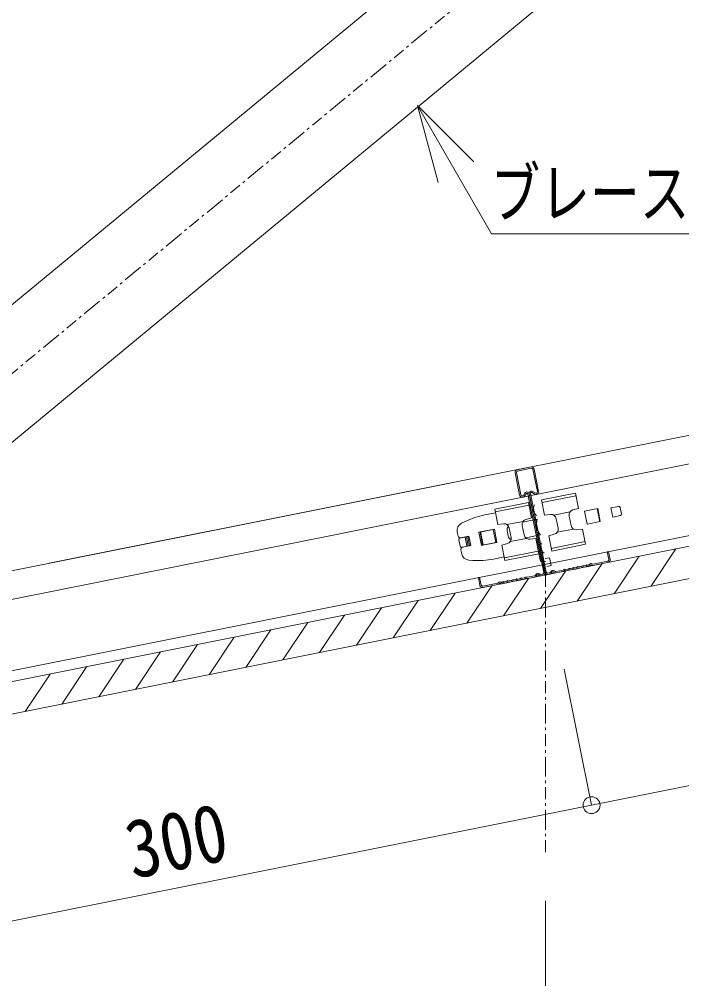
# Model space of a CAD drawing. Units: millimetres, scale not verified. Extents: x -205 to 205, y -142 to 143.
# Drawn here: x 85.74 to 110.7, y 24.9 to 61.07 of the extents above; entities that cross this region are included whole.
import ezdxf
from ezdxf.enums import TextEntityAlignment as Align

# ---------------------------------------------------------------- set-up
doc = ezdxf.new("R2010")
doc.units = ezdxf.units.MM
doc.header["$LTSCALE"] = 0.25
doc.linetypes.add('USER1', pattern=[7.8, 1.8, -0.6, 0.3, -0.6, 3, -0.6, 0.3, -0.6])
for name, color, linetype, lineweight in [('1-1_1-0 断面', 7, 'Continuous', 18), ('1-2_1-1 寸法', 7, 'Continuous', 18), ('1-3_1-2 文字', 7, 'Continuous', 18), ('1-4_1-3 ＤＨクロス', 7, 'Continuous', 18)]:
    doc.layers.add(name, color=color, linetype=linetype, lineweight=lineweight)
doc.styles.add('ＭＳ ゴシック', font='')
doc.styles.get('ＭＳ ゴシック').set_extended_font_data('MS Gothic')

msp = doc.modelspace()

# ---------------------------------------------------------------- linework, layer by layer
at = {"layer": '1-1_1-0 断面'}
for p, q in [((77.0105, 43.3151), (103.045, 64.8393)), ((193.5634, 61.8979), (86.8636, 40.5579)), ((79.5593, 40.2323), (105.5937, 61.7565)), ((192.8624, 60.6769), (84.7154, 39.0474)), ((198.7027, 59.1525), (76.1922, 34.6504)), ((-53.6225, 7.0558), (198.7027, 57.5208)), ((84.5076, 40.0868), (102.0859, 43.6025)), ((105.4159, 42.9458), (106.6906, 43.2008)), ((105.4361, 42.8447), (106.7109, 43.0997)), ((104.9256, 42.8477), (103.6508, 42.5928)), ((104.9458, 42.7467), (103.6711, 42.4917)), ((105.0399, 42.276), (104.9256, 42.8477)), ((105.4159, 42.9458), (105.5302, 42.374)), ((108.32, 42.7025), (108.0258, 42.6437)), ((103.2762, 42.3822), (103.6769, 42.4623)), ((103.7652, 42.021), (103.6508, 42.5928)), ((105.5302, 42.374), (105.7472, 42.398)), ((105.8749, 42.369), (106.4888, 42.4918)), ((106.4556, 42.3365), (106.5268, 41.9801)), ((107.0305, 42.5211), (107.5308, 42.6212)), ((107.1286, 42.0308), (107.0305, 42.5211)), ((107.5091, 42.6168), (107.6072, 42.1266)), ((107.5208, 42.6192), (107.6189, 42.1289)), ((107.5308, 42.6212), (107.6289, 42.1309)), ((108.0258, 42.6437), (108.0945, 42.3005)), ((108.3886, 42.3593), (108.0945, 42.3005)), ((108.3788, 42.6633), (108.4279, 42.4182)), ((102.4026, 42.0642), (102.5349, 42.1296)), ((103.7652, 42.021), (103.9821, 42.045)), ((104.7237, 42.1387), (104.1099, 42.016)), ((104.6905, 41.9835), (104.7618, 41.6271)), ((104.7053, 42.1071), (105.2557, 42.2171)), ((105.0399, 42.276), (104.8305, 42.2147)), ((105.9653, 42.2385), (106.0366, 41.882)), ((107.6289, 42.1309), (107.1286, 42.0308)), ((102.2414, 41.7365), (102.2727, 41.5798)), ((103.0484, 41.7298), (103.0974, 41.7396)), ((103.1484, 41.2297), (103.0484, 41.7298)), ((103.6367, 41.8475), (103.0974, 41.7396)), ((103.0974, 41.7396), (103.1974, 41.2395)), ((103.5985, 41.8347), (103.0982, 41.7347)), ((103.0982, 41.7347), (103.1962, 41.2444)), ((103.1199, 41.739), (103.218, 41.2487)), ((103.6965, 41.3444), (103.5985, 41.8347)), ((103.7368, 41.3474), (103.6367, 41.8475)), ((104.1182, 41.7857), (104.1574, 41.5896)), ((104.2002, 41.8855), (104.2715, 41.529)), ((104.823, 41.5187), (105.3733, 41.6288)), ((105.6871, 41.5896), (105.8966, 41.6509)), ((106.0034, 41.7268), (106.6172, 41.8496)), ((102.2992, 41.4474), (102.3482, 41.2022)), ((102.3384, 41.5062), (102.6326, 41.5651)), ((102.3669, 41.517), (102.6807, 41.5798)), ((102.5346, 41.5454), (102.6032, 41.2022)), ((102.5836, 41.5553), (102.6522, 41.2121)), ((102.6326, 41.5651), (102.7013, 41.2219)), ((102.6807, 41.5798), (102.7513, 41.2268)), ((103.1974, 41.2395), (103.1484, 41.2297)), ((103.1962, 41.2444), (103.6965, 41.3444)), ((103.1974, 41.2395), (103.7368, 41.3474)), ((103.9221, 41.2366), (104.1316, 41.2979)), ((103.9221, 41.2366), (104.0364, 40.6648)), ((104.8522, 41.4966), (104.2383, 41.3738)), ((105.1968, 41.4915), (104.9799, 41.4675)), ((105.1968, 41.4915), (105.3112, 40.9198)), ((105.6871, 41.5896), (105.8015, 41.0178)), ((105.7813, 41.1189), (107.056, 41.3738)), ((105.8015, 41.0178), (107.0762, 41.2728)), ((102.4061, 40.9132), (102.3747, 41.0699)), ((102.4071, 41.163), (102.7013, 41.2219)), ((102.4375, 41.164), (102.7513, 41.2268)), ((105.291, 41.0208), (104.0162, 40.7659)), ((105.3112, 40.9198), (104.0364, 40.6648)), ((105.2851, 41.0503), (105.3577, 40.6874)), ((109.5348, 39.6872), (110.4761, 41.0993)), ((102.6809, 40.6726), (102.8282, 40.6631)), ((103.6096, 40.7152), (104.0103, 40.7953)), ((105.4753, 40.609), (105.5734, 40.6286)), ((105.5518, 40.7365), (105.7185, 40.7698)), ((106.7613, 39.1325), (107.7026, 40.5446)), ((108.148, 39.4099), (109.0894, 40.8219)), ((105.3745, 38.8552), (106.3159, 40.2672)), ((103.9878, 38.5778), (104.9291, 39.9899)), ((101.2143, 38.0231), (102.1556, 39.4352)), ((102.601, 38.3005), (103.5424, 39.7125)), ((99.8275, 37.7458), (100.7689, 39.1578)), ((98.4408, 37.4684), (99.3821, 38.8805)), ((97.054, 37.1911), (97.9954, 38.6031)), ((94.2805, 36.6364), (95.2219, 38.0484)), ((95.6673, 36.9137), (96.6086, 38.3258)), ((92.8938, 36.359), (93.8351, 37.7711)), ((91.507, 36.0817), (92.4484, 37.4937)), ((88.7335, 35.527), (89.6749, 36.939)), ((90.1203, 35.8043), (91.0616, 37.2164)), ((87.3468, 35.2496), (88.2881, 36.6617)), ((85.96, 34.9723), (86.9014, 36.3843))]:
    msp.add_line(p, q, dxfattribs=at)
at = {"layer": '1-1_1-0 断面', "color": 4, "linetype": 'USER1'}
for p, q in [((78.2849, 41.7737), (104.3194, 63.2979)), ((105.5642, 40.1169), (105.5642, 29.5407))]:
    msp.add_line(p, q, dxfattribs=at)
at = {"layer": '1-1_1-0 断面'}
for points in [[(-53.5441, 8.2952), (75.6045, 34.125), (198.7027, 58.7446)], [(106.6906, 43.2008), (106.805, 42.629), (106.5955, 42.5677)], [(107.0762, 41.2728), (106.9619, 41.8445), (106.7449, 41.8205)], [(105.6106, 40.4423), (105.7773, 40.4756), (105.7185, 40.7698)]]:
    msp.add_lwpolyline(points, dxfattribs=at)
for centre, radius, start, end in [((105.393, 42.6015), 0.29, 147.70711, 234.91275), ((108.3298, 42.6535), 0.05, 11.30993, 101.30993), ((103.8646, 39.4404), 3, 101.30993, 116.30993), ((105.7692, 42.1992), 0.2, 11.30993, 96.30993), ((106.6517, 42.3757), 0.2, 106.30993, 191.30993), ((108.3788, 42.4084), 0.05, 281.30993, 11.30993), ((102.5356, 41.7953), 0.3, 116.30993, 191.30993), ((104.0041, 41.8462), 0.2, 11.30993, 96.30993), ((104.3143, 41.8249), 0.2, 137.08667, 191.30993), ((104.8866, 42.0227), 0.2, 106.30993, 191.30993), ((105.8269, 42.0254), 0.6025, 161.4471, 221.17277), ((106.723, 42.0193), 0.2, 191.30993, 276.30993), ((104.9579, 41.6663), 0.2, 191.30993, 276.30993), ((105.8404, 41.8428), 0.2, 286.30993, 11.30993), ((102.3512, 41.5955), 0.08, 191.30993, 281.30993), ((102.3482, 41.4572), 0.05, 101.30993, 191.30993), ((104.0754, 41.4898), 0.2, 286.30993, 11.30993), ((104.3535, 41.6288), 0.2, 191.30993, 245.5332), ((105.6773, 41.1797), 0.29, 147.70711, 234.91275), ((102.3973, 41.2121), 0.05, 191.30993, 281.30993), ((102.4532, 41.0856), 0.08, 101.30993, 191.30993), ((102.7002, 40.972), 0.3, 191.30993, 266.30993), ((103.0213, 43.6569), 3, 266.30993, 281.30993), ((105.4557, 40.7071), 0.1, 191.30993, 281.30993)]:
    msp.add_arc(centre, radius, start, end, dxfattribs=at)
at = {"layer": '1-2_1-1 寸法'}
msp.add_line((105.5642, 27.8327), (105.5642, 22.8872), dxfattribs=at)
for points in [[(107.2991, 31.4424), (136.7165, 37.3259), (135.6904, 42.4564)], [(77.8817, 25.559), (107.2991, 31.4424), (106.273, 36.5729)]]:
    msp.add_lwpolyline(points, dxfattribs=at)
msp.add_circle((107.2991, 31.4424), 0.319, dxfattribs=at)
at = {"layer": '1-3_1-2 文字'}
for p, q in [((100.7395, 57.809), (102.8608, 55.6877)), ((100.7395, 57.809), (101.5159, 54.9113)), ((103.5309, 52.9741), (100.7395, 57.809)), ((103.5309, 52.9741), (144.6405, 52.9741))]:
    msp.add_line(p, q, dxfattribs=at)
at = {"layer": '1-4_1-3 ＤＨクロス'}
for p, q in [((104.5003, 44.0853), (105.02, 44.1893)), ((104.5101, 44.0363), (105.0298, 44.1402)), ((104.4219, 43.9676), (104.5905, 43.1243)), ((104.6395, 43.1341), (104.4709, 43.9774)), ((105.2573, 43.2577), (105.0887, 44.101)), ((105.1377, 44.1108), (105.3063, 43.2675)), ((104.7316, 43.1183), (104.7898, 43.2057)), ((104.7718, 43.0885), (104.8314, 43.1779)), ((104.9039, 43.1636), (105.4956, 40.2052)), ((104.9529, 43.1734), (105.5446, 40.215)), ((104.9732, 43.0721), (105.5717, 40.0794)), ((105.002, 43.1832), (105.5937, 40.2248)), ((105.1528, 43.1647), (105.0634, 43.2243)), ((105.1785, 43.2077), (105.0911, 43.2659)), ((107.9372, 40.9994), (107.8882, 40.9896)), ((107.8882, 40.9896), (107.947, 40.6954)), ((107.9961, 40.7052), (107.9372, 40.9994)), ((107.2074, 40.5025), (107.2181, 40.5185)), ((107.3152, 40.538), (107.3312, 40.5273)), ((107.9078, 40.6366), (107.3462, 40.5243)), ((107.9176, 40.5876), (107.356, 40.4753)), ((105.3501, 40.1396), (105.3312, 40.1548)), ((105.6525, 40.1855), (105.7259, 40.2002)), ((105.7357, 40.1512), (105.6623, 40.1365)), ((105.7531, 40.2202), (105.7648, 40.2415)), ((105.8086, 40.2175), (105.797, 40.1962)), ((105.8687, 40.2295), (105.8876, 40.2144)), ((105.9189, 40.2534), (105.9, 40.2685)), ((105.9517, 40.2454), (106.2344, 40.3019)), ((106.2442, 40.2529), (105.9628, 40.1966)), ((106.4011, 40.3353), (106.3453, 40.3241)), ((106.3551, 40.2751), (106.4109, 40.2862)), ((106.5678, 40.3686), (106.512, 40.3575)), ((106.5218, 40.3084), (106.5776, 40.3196)), ((106.7345, 40.4019), (106.6787, 40.3908)), ((106.6885, 40.3418), (106.7443, 40.3529)), ((106.9012, 40.4353), (106.8454, 40.4241)), ((106.8552, 40.3751), (106.911, 40.3863)), ((107.0679, 40.4686), (107.0121, 40.4575)), ((107.0219, 40.4084), (107.0777, 40.4196)), ((107.1788, 40.4908), (107.1947, 40.494)), ((107.1886, 40.4418), (107.2045, 40.4449)), ((107.2597, 40.4908), (107.249, 40.4748)), ((107.2874, 40.4964), (107.3035, 40.4857)), ((103.0343, 40.0188), (103.0834, 40.0286)), ((103.0932, 39.7247), (103.0343, 40.0188)), ((103.0834, 40.0286), (103.1422, 39.7345)), ((103.201, 39.6953), (103.7626, 39.8076)), ((103.7861, 39.8321), (103.7754, 39.8161)), ((103.8277, 39.8044), (103.817, 39.7884)), ((103.8554, 39.81), (103.8714, 39.7993)), ((103.8992, 39.8409), (103.8831, 39.8516)), ((103.93, 39.841), (103.9142, 39.8379)), ((103.9398, 39.792), (103.924, 39.7889)), ((104.041, 39.8632), (104.0967, 39.8744)), ((104.0508, 39.8142), (104.1065, 39.8254)), ((104.2077, 39.8966), (104.2634, 39.9077)), ((104.2732, 39.8587), (104.2175, 39.8475)), ((104.3744, 39.9299), (104.4301, 39.9411)), ((104.4399, 39.892), (104.3842, 39.8809)), ((104.5411, 39.9633), (104.5968, 39.9744)), ((104.5509, 39.9142), (104.6066, 39.9254)), ((104.7078, 39.9966), (104.7635, 40.0077)), ((104.7733, 39.9587), (104.7176, 39.9476)), ((105.1571, 40.0865), (104.8745, 40.0299)), ((104.8843, 39.9809), (105.1656, 40.0372)), ((105.1844, 40.1065), (105.196, 40.1277)), ((105.2399, 40.1037), (105.2282, 40.0825)), ((105.3, 40.1158), (105.3189, 40.1006)), ((105.4564, 40.1463), (105.383, 40.1316)), ((105.3928, 40.0826), (105.4662, 40.0973)), ((103.2108, 39.6462), (103.7724, 39.7585))]:
    msp.add_line(p, q, dxfattribs=at)
for centre, radius, start, end in [((105.0396, 44.0912), 0.1, 11.30993, 101.30993), ((105.0396, 44.0912), 0.05, 11.30993, 101.30993), ((104.5199, 43.9873), 0.1, 101.30993, 191.30993), ((104.5199, 43.9873), 0.05, 101.30993, 191.30993), ((104.6886, 43.144), 0.1, 191.30993, 326.30993), ((104.6886, 43.144), 0.05, 191.30993, 329.1579), ((104.8647, 43.1557), 0.09, 11.30993, 146.30993), ((104.8647, 43.1557), 0.04, 11.30993, 146.30993), ((105.0412, 43.191), 0.09, 56.30993, 191.30993), ((105.0412, 43.191), 0.04, 56.30993, 191.30993), ((105.2083, 43.2479), 0.1, 236.30993, 11.30993), ((105.2083, 43.2479), 0.05, 233.46196, 11.30993), ((107.2763, 40.4797), 0.07, 56.30993, 146.30993), ((107.3423, 40.5439), 0.02, 236.30993, 281.30993), ((107.898, 40.6856), 0.05, 281.30993, 11.30993), ((107.898, 40.6856), 0.1, 281.30993, 11.30993), ((105.275, 40.0845), 0.09, 51.30993, 151.30993), ((105.4466, 40.1953), 0.05, 281.30993, 11.30993), ((105.4466, 40.1953), 0.1, 281.30993, 11.30993), ((105.6427, 40.2346), 0.1, 191.30993, 281.30993), ((105.6427, 40.2346), 0.05, 191.30993, 281.30993), ((105.718, 40.2394), 0.04, 281.30993, 331.30993), ((105.718, 40.2394), 0.09, 281.30993, 331.30993), ((105.8437, 40.1983), 0.09, 51.30993, 151.30993), ((105.8437, 40.1983), 0.04, 51.30993, 151.30993), ((105.9439, 40.2846), 0.09, 231.30993, 281.30993), ((105.9439, 40.2846), 0.04, 231.30993, 281.30993), ((106.2305, 40.3215), 0.02, 281.30993, 320.25237), ((106.2305, 40.3215), 0.07, 281.30993, 320.25237), ((106.2997, 40.264), 0.07, 62.36749, 140.25237), ((106.2997, 40.264), 0.02, 64.44003, 140.25237), ((106.3414, 40.3437), 0.07, 242.36749, 281.30993), ((106.3414, 40.3437), 0.02, 242.36749, 281.30993), ((106.3972, 40.3549), 0.02, 281.30993, 320.25237), ((106.3972, 40.3549), 0.07, 281.30993, 320.25237), ((106.4664, 40.2973), 0.07, 62.36749, 140.25237), ((106.4664, 40.2973), 0.02, 64.44003, 140.25237), ((106.5081, 40.3771), 0.07, 242.36749, 281.30993), ((106.5081, 40.3771), 0.02, 242.36749, 281.30993), ((106.5639, 40.3882), 0.02, 281.30993, 320.25237), ((106.5639, 40.3882), 0.07, 281.30993, 320.25237), ((106.6331, 40.3307), 0.07, 62.36749, 140.25237), ((106.6331, 40.3307), 0.02, 64.44003, 140.25237), ((106.6748, 40.4104), 0.07, 242.36749, 281.30993), ((106.6748, 40.4104), 0.02, 242.36749, 281.30993), ((106.7306, 40.4216), 0.02, 281.30993, 320.25237), ((106.7306, 40.4216), 0.07, 281.30993, 320.25237), ((106.7998, 40.364), 0.07, 62.36749, 140.25237), ((106.7998, 40.364), 0.02, 64.44003, 140.25237), ((106.8415, 40.4437), 0.07, 242.36749, 281.30993), ((106.8415, 40.4437), 0.02, 242.36749, 281.30993), ((106.8973, 40.4549), 0.02, 281.30993, 320.25237), ((106.8973, 40.4549), 0.07, 281.30993, 320.25237), ((106.9665, 40.3973), 0.07, 62.36749, 140.25237), ((106.9665, 40.3973), 0.02, 64.44003, 140.25237), ((107.0082, 40.4771), 0.07, 242.36749, 281.30993), ((107.0082, 40.4771), 0.02, 242.36749, 281.30993), ((107.064, 40.4882), 0.02, 281.30993, 320.25237), ((107.064, 40.4882), 0.07, 281.30993, 320.25237), ((107.1332, 40.4307), 0.07, 62.36749, 140.25237), ((107.1332, 40.4307), 0.02, 62.36749, 138.17983), ((107.1749, 40.5104), 0.07, 242.36749, 281.30993), ((107.1749, 40.5104), 0.02, 242.36749, 281.30993), ((107.1907, 40.5136), 0.02, 281.30993, 326.30993), ((107.1907, 40.5136), 0.07, 281.30993, 326.30993), ((107.2763, 40.4797), 0.02, 56.30993, 146.30993), ((107.3423, 40.5439), 0.07, 236.30993, 281.30993), ((103.7587, 39.8272), 0.02, 281.30993, 326.30993), ((103.7587, 39.8272), 0.07, 281.30993, 326.30993), ((103.8443, 39.7933), 0.07, 56.30993, 146.30993), ((103.8443, 39.7933), 0.02, 56.30993, 146.30993), ((103.9103, 39.8575), 0.07, 236.30993, 281.30993), ((103.9103, 39.8575), 0.02, 236.30993, 281.30993), ((103.9261, 39.8607), 0.02, 281.30993, 320.25237), ((103.9261, 39.8607), 0.07, 281.30993, 320.25237), ((103.9953, 39.8031), 0.07, 62.36749, 140.25237), ((103.9953, 39.8031), 0.02, 64.44003, 140.25237), ((104.037, 39.8828), 0.07, 242.36749, 281.30993), ((104.037, 39.8828), 0.02, 242.36749, 281.30993), ((104.0928, 39.894), 0.02, 281.30993, 320.25237), ((104.0928, 39.894), 0.07, 281.30993, 320.25237), ((104.162, 39.8365), 0.07, 62.36749, 140.25237), ((104.162, 39.8365), 0.02, 62.36749, 138.17983), ((104.2037, 39.9162), 0.07, 242.36749, 281.30993), ((104.2037, 39.9162), 0.02, 242.36749, 281.30993), ((104.2595, 39.9273), 0.02, 281.30993, 320.25237), ((104.2595, 39.9273), 0.07, 281.30993, 320.25237), ((104.3287, 39.8698), 0.07, 62.36749, 140.25237), ((104.3287, 39.8698), 0.02, 62.36749, 138.17983), ((104.3704, 39.9495), 0.07, 242.36749, 281.30993), ((104.3704, 39.9495), 0.02, 242.36749, 281.30993), ((104.4262, 39.9607), 0.02, 281.30993, 320.25237), ((104.4262, 39.9607), 0.07, 281.30993, 320.25237), ((104.4954, 39.9031), 0.07, 62.36749, 140.25237), ((104.4954, 39.9031), 0.02, 62.36749, 138.17983), ((104.5371, 39.9829), 0.07, 242.36749, 281.30993), ((104.5371, 39.9829), 0.02, 242.36749, 281.30993), ((104.5929, 39.994), 0.02, 281.30993, 320.25237), ((104.5929, 39.994), 0.07, 281.30993, 320.25237), ((104.6621, 39.9365), 0.07, 62.36749, 140.25237), ((104.6621, 39.9365), 0.02, 62.36749, 138.17983), ((104.7038, 40.0162), 0.07, 242.36749, 281.30993), ((104.7038, 40.0162), 0.02, 242.36749, 281.30993), ((104.7596, 40.0274), 0.02, 281.30993, 320.25237), ((104.7596, 40.0274), 0.07, 281.30993, 320.25237), ((104.8288, 39.9698), 0.07, 62.36749, 140.25237), ((104.8288, 39.9698), 0.02, 62.36749, 138.17983), ((104.8705, 40.0495), 0.07, 242.36749, 281.30993), ((104.8705, 40.0495), 0.02, 242.36749, 281.30993), ((105.1493, 40.1257), 0.04, 281.30993, 331.30993), ((105.1493, 40.1257), 0.09, 281.30993, 331.30993), ((105.275, 40.0845), 0.04, 51.30993, 151.30993), ((105.3751, 40.1709), 0.09, 231.30993, 281.30993), ((105.3751, 40.1709), 0.04, 231.30993, 281.30993), ((103.1912, 39.7443), 0.1, 191.30993, 281.30993), ((103.1912, 39.7443), 0.05, 191.30993, 281.30993)]:
    msp.add_arc(centre, radius, start, end, dxfattribs=at)

# ---------------------------------------------------------------- texts
at = {"layer": '1-2_1-1 寸法', "style": 'ＭＳ ゴシック', "width": 0.85}
msp.add_text('300', height=2.199, rotation=11.31, dxfattribs=at).set_placement((90.139, 28.0104), align=Align.BOTTOM_LEFT)
at = {"layer": '1-3_1-2 文字', "style": 'ＭＳ ゴシック', "width": 0.75}
msp.add_text('ブレース材（条件により材種異なる）', height=1.833, dxfattribs=at).set_placement((103.49, 53.0515), align=Align.BOTTOM_LEFT)

doc.saveas('drawing.dxf')
